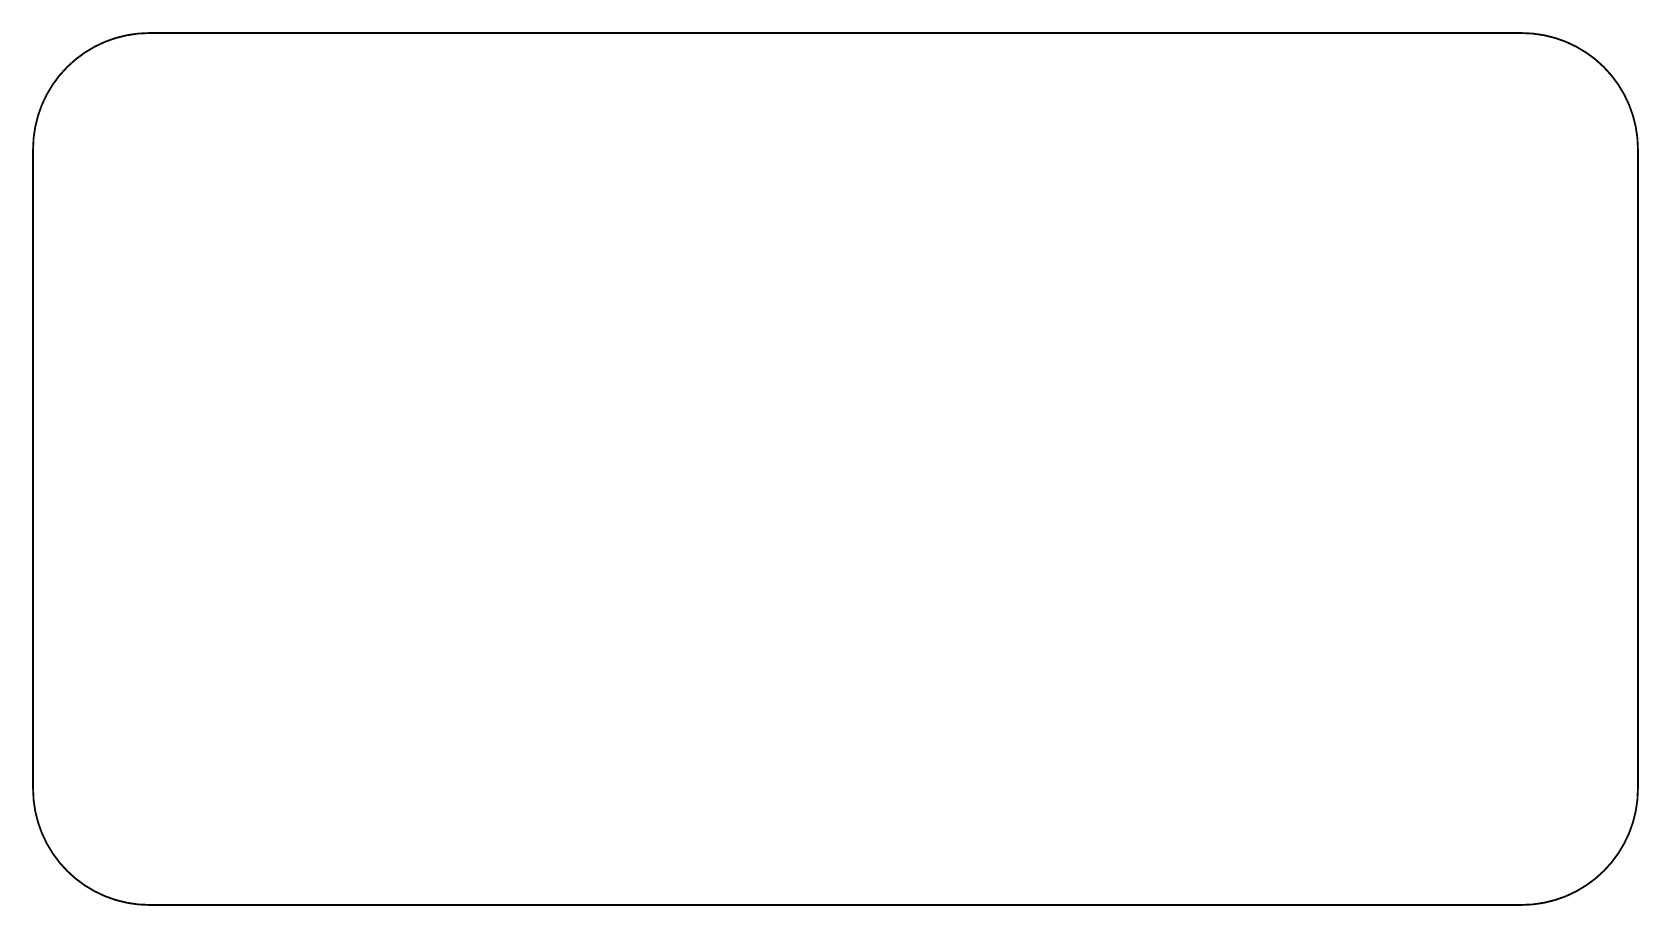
# Model space of a CAD drawing. Extents: x -0.1 to 58.1, y -0.7 to 55.2.
# Drawn here: x 49.39 to 58.11, y 50.41 to 55.16 of the extents above; entities that cross this region are included whole.
import ezdxf

# ---------------------------------------------------------------- set-up
doc = ezdxf.new("R2010")
doc.units = 0
doc.layers.add('22', color=6, linetype='CONTINUOUS')

msp = doc.modelspace()

# ---------------------------------------------------------------- linework, layer by layer
at = {"layer": '22'}
for points, const_width in [([(50.0237, 55.1513, 0.4142), (49.3921, 54.5197)], 0.01), ([(50.0237, 55.1538, 1), (50.0237, 55.1488)], 0.005), ([(50.0237, 55.1488, 1), (50.0237, 55.1538)], 0.005), ([(58.1079, 54.5197, 0.4142), (57.4763, 55.1513)], 0.01), ([(57.4763, 55.1538, 1), (57.4763, 55.1488)], 0.005), ([(57.4763, 55.1488, 1), (57.4763, 55.1538)], 0.005), ([(49.3946, 54.5197, 1), (49.3896, 54.5197)], 0.005), ([(49.3896, 54.5197, 1), (49.3946, 54.5197)], 0.005), ([(58.1104, 54.5197, 1), (58.1054, 54.5197)], 0.005), ([(58.1054, 54.5197, 1), (58.1104, 54.5197)], 0.005), ([(49.3921, 51.0461, 0.4142), (50.0237, 50.4145)], 0.01), ([(49.3946, 51.046, 1), (49.3896, 51.0461)], 0.005), ([(49.3896, 51.0461, 1), (49.3946, 51.0461)], 0.005), ([(57.4763, 50.4145, 0.4142), (58.1079, 51.0461)], 0.01), ([(58.1104, 51.0461, 1), (58.1054, 51.0461)], 0.005), ([(58.1054, 51.0461, 1), (58.1104, 51.0461)], 0.005), ([(50.0237, 50.417, 1), (50.0237, 50.412)], 0.005), ([(50.0237, 50.412, 1), (50.0237, 50.417)], 0.005), ([(57.4763, 50.417, 1), (57.4763, 50.412)], 0.005), ([(57.4763, 50.412, 1), (57.4763, 50.417)], 0.005)]:
    msp.add_lwpolyline(points, format="xyb", dxfattribs=dict(at, const_width=const_width))
at = {"layer": '22', "const_width": 0.01}
for points in [[(57.4763, 55.1513), (50.0237, 55.1513)], [(49.3921, 54.5197), (49.3921, 51.0461)], [(58.1079, 51.0461), (58.1079, 54.5197)], [(50.0237, 50.4145), (57.4763, 50.4145)]]:
    msp.add_lwpolyline(points, dxfattribs=at)

doc.saveas('drawing.dxf')
